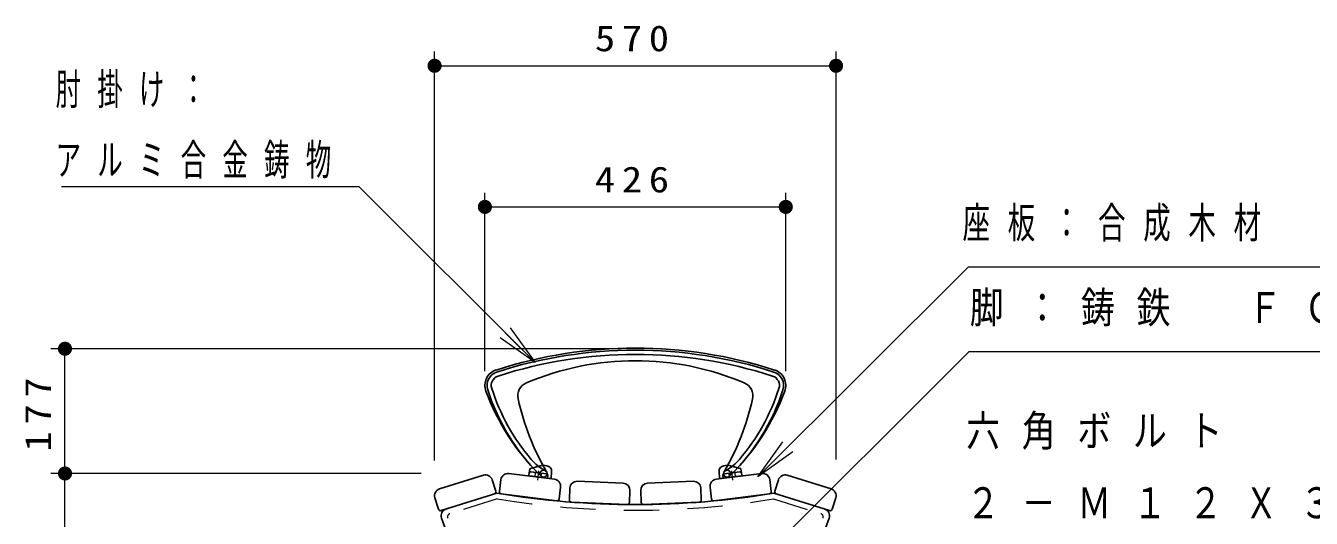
# Model space of a CAD drawing. Units: millimetres on the paper, scale 1:20. Extents: x -365 to 0, y 0 to 257.
# Drawn here: x -148.2 to -57.2, y 132.6 to 167.5 of the extents above; entities that cross this region are included whole.
import ezdxf

# ---------------------------------------------------------------- set-up
doc = ezdxf.new("R2010")
doc.units = ezdxf.units.MM
doc.linetypes.add('USER1', pattern=[4.5, 2.5, -2])
doc.linetypes.add('USER2', pattern=[6, 3, -1, 1, -1])
doc.layers.add('LY_1', color=7, linetype='Continuous', lineweight=25)
doc.styles.add('ＭＳ ゴシック', font='')
doc.styles.get('ＭＳ ゴシック').set_extended_font_data('MS Gothic')

# ---------------------------------------------------------------- blocks, each defined once
blk = doc.blocks.new('filled_dot')
at = {"color": 0, "linetype": 'Continuous', "lineweight": -2, "const_width": 1.25}
blk.add_lwpolyline([(-0.625, 0, 1), (0.625, 0, 1)], format="xyb", close=True, dxfattribs=at)

msp = doc.modelspace()

# ---------------------------------------------------------------- linework, layer by layer
at = {"layer": 'LY_1', "lineweight": 13}
for p, q in [((-119.242, 136.665), (-119.242, 165.639)), ((-90.821, 136.732), (-90.821, 165.639)), ((-119.242, 164.639), (-90.821, 164.639)), ((-115.681, 142.989), (-115.681, 155.639)), ((-94.381, 142.989), (-94.381, 155.639)), ((-115.681, 154.639), (-94.381, 154.639)), ((-112.123, 143.604), (-114.244, 145.725)), ((-113.891, 146.079), (-112.123, 143.604)), ((-112.123, 143.604), (-114.598, 145.372)), ((-106.031, 144.589), (-146.406, 144.589)), ((-145.406, 135.75), (-145.406, 144.589)), ((-96.367, 135.515), (-94.595, 137.987)), ((-96.367, 135.515), (-94.242, 137.633)), ((-93.889, 137.279), (-96.367, 135.515)), ((-120.195, 135.75), (-146.406, 135.75)), ((-145.406, 116.353), (-145.406, 135.75))]:
    msp.add_line(p, q, dxfattribs=at)
at = {"layer": 'LY_1', "color": 4}
for p, q in [((-118.891, 134.658), (-115.788, 135.626)), ((-113.982, 135.746), (-110.758, 135.338)), ((-99.304, 135.338), (-96.08, 135.746)), ((-94.275, 135.626), (-91.173, 134.658)), ((-115.162, 135.297), (-114.909, 134.486)), ((-114.541, 135.313), (-114.648, 134.47)), ((-110.325, 134.78), (-110.431, 133.936)), ((-109.66, 134.723), (-109.696, 133.874)), ((-109.139, 135.202), (-105.892, 135.064)), ((-104.17, 135.064), (-100.923, 135.202)), ((-100.402, 134.723), (-100.366, 133.874)), ((-99.738, 134.78), (-99.631, 133.936)), ((-95.521, 135.313), (-95.414, 134.47)), ((-94.901, 135.298), (-95.155, 134.486)), ((-119.219, 134.032), (-118.966, 133.22)), ((-114.831, 134.353), (-118.778, 133.122)), ((-114.518, 134.302), (-110.599, 133.806)), ((-105.414, 134.543), (-105.45, 133.694)), ((-104.648, 134.543), (-104.612, 133.694)), ((-99.463, 133.806), (-95.544, 134.302)), ((-95.231, 134.353), (-91.285, 133.122)), ((-90.844, 134.032), (-91.097, 133.221)), ((-109.553, 133.718), (-105.606, 133.55)), ((-104.456, 133.55), (-100.51, 133.718)), ((-118.754, 132.59), (-118.504, 131.865)), ((-91.308, 132.59), (-91.558, 131.865))]:
    msp.add_line(p, q, dxfattribs=at)
at = {"layer": 'LY_1'}
for p, q in [((-112.577, 135.634), (-112.498, 136.073)), ((-112.462, 136.112), (-111.675, 136.32)), ((-112.439, 135.866), (-111.313, 135.724)), ((-111.306, 136.302), (-111.523, 136.33)), ((-111.245, 135.413), (-111.226, 135.615)), ((-110.99, 135.433), (-110.958, 135.876)), ((-99.072, 135.433), (-99.105, 135.876)), ((-98.818, 135.413), (-98.836, 135.615)), ((-98.756, 136.302), (-98.54, 136.33)), ((-97.623, 135.866), (-98.749, 135.724)), ((-97.6, 136.112), (-98.388, 136.32)), ((-97.485, 135.634), (-97.564, 136.073)), ((-111.046, 135.387), (-112.535, 135.576)), ((-99.016, 135.387), (-97.528, 135.576))]:
    msp.add_line(p, q, dxfattribs=at)
at = {"layer": 'LY_1', "linetype": 'USER1', "lineweight": 13}
for p, q in [((-112.112, 135.522), (-112.1, 135.823)), ((-111.717, 135.472), (-111.654, 135.767)), ((-98.345, 135.472), (-98.409, 135.767)), ((-97.951, 135.522), (-97.962, 135.823)), ((-114.803, 133.943), (-118.163, 132.895)), ((-95.26, 133.943), (-91.899, 132.895))]:
    msp.add_line(p, q, dxfattribs=at)
at = {"layer": 'LY_1', "linetype": 'USER2', "lineweight": 13}
for p, q in [((-111.941, 135.286), (-111.857, 135.949)), ((-98.121, 135.286), (-98.205, 135.949))]:
    msp.add_line(p, q, dxfattribs=at)
at = {"layer": 'LY_1', "lineweight": 13}
for points in [[(-112.123, 143.604), (-124.58, 156.061), (-145.655, 156.061)], [(-96.367, 135.515), (-81.445, 150.395), (-42.419, 150.395)], [(-96.387, 129.412), (-81.389, 144.388), (-47.825, 144.388)]]:
    msp.add_lwpolyline(points, dxfattribs=at)
at = {"layer": 'LY_1', "color": 4}
for centre in [(-111.531, 135.739), (-98.531, 135.739)]:
    msp.add_circle(centre, 0.25, dxfattribs=at)
for centre, radius, start, end in [((-105.031, 112.655), 31.983, 72.05475, 107.94525), ((-105.031, 112.655), 31.833, 72.05475, 107.94525), ((-105.031, 112.655), 31.533, 72.05475, 107.94525), ((-114.531, 141.989), 1.15, 107.94525, 200.35039), ((-114.531, 141.989), 1, 107.94525, 197.79469), ((-105.031, 123.97), 19.768, 67.03158, 112.96842), ((-95.531, 141.989), 1, 342.20531, 72.05475), ((-95.531, 141.989), 1.15, 339.64961, 72.05475), ((-114.531, 141.989), 0.7, 107.94525, 197.79469), ((-112.355, 141.251), 1, 112.96842, 192.69072), ((-97.707, 141.251), 1, 347.30928, 67.03158), ((-95.531, 141.989), 0.7, 342.20531, 72.05475), ((-100.139, 147.327), 16.5, 200.35039, 224.94388), ((-101.201, 146.267), 15, 197.79469, 225.54466), ((-101.201, 146.267), 14.7, 197.79469, 220.40139), ((-108.861, 146.267), 15, 314.45534, 342.20531), ((-109.923, 147.327), 16.5, 315.05612, 339.64961), ((-108.861, 146.267), 14.7, 319.59861, 342.20531), ((-95.283, 145.095), 18.5, 192.69072, 209.93504), ((-114.78, 145.095), 18.5, 330.06496, 347.30928), ((-109.92, 138.846), 3.25, 220.40139, 242.59861), ((-100.142, 138.846), 3.25, 297.40139, 319.59861), ((-115.639, 135.149), 0.5, 17.32546, 107.32544), ((-114.045, 135.25), 0.5, 82.78899, 172.78896), ((-96.017, 135.25), 0.5, 7.21099, 97.21098), ((-94.424, 135.149), 0.5, 72.67454, 162.67452), ((-110.821, 134.842), 0.5, 352.789, 82.78899), ((-109.161, 134.702), 0.5, 87.56445, 177.56443), ((-105.913, 134.564), 0.5, 357.56447, 87.56445), ((-104.149, 134.564), 0.5, 92.43548, 182.43546), ((-100.902, 134.702), 0.5, 2.4355, 92.43548), ((-99.241, 134.842), 0.5, 97.21098, 187.21095), ((-118.742, 134.181), 0.5, 107.32544, 197.32542), ((-115.052, 134.441), 0.15, 287.32548, 17.32546), ((-105.031, 193.547), 60, 260.59955, 279.40046), ((-114.499, 134.451), 0.15, 172.78896, 262.78902), ((-110.58, 133.955), 0.15, 262.78902, 352.789), ((-109.546, 133.868), 0.15, 177.56443, 267.56446), ((-100.516, 133.868), 0.15, 272.43551, 2.4355), ((-99.482, 133.955), 0.15, 187.21097, 277.21101), ((-95.563, 134.451), 0.15, 277.21101, 7.21099), ((-95.011, 134.442), 0.15, 162.67452, 252.67454), ((-91.321, 134.181), 0.5, 342.67455, 72.67454), ((-118.823, 133.265), 0.15, 197.32544, 287.32548), ((-118.281, 132.753), 0.5, 107.3255, 199.02562), ((-105.6, 133.7), 0.15, 267.56449, 357.56447), ((-104.462, 133.7), 0.15, 182.43548, 272.43551), ((-91.781, 132.753), 0.5, 340.97434, 72.67447), ((-91.24, 133.265), 0.15, 252.67457, 342.67455)]:
    msp.add_arc(centre, radius, start, end, dxfattribs=at)
at = {"layer": 'LY_1'}
for centre, radius, start, end in [((-112.528, 135.625), 0.05, 169.78763, 262.78763), ((-112.452, 135.767), 0.1, 82.78763, 169.78763), ((-112.449, 136.064), 0.05, 104.75792, 169.78763), ((-111.573, 135.933), 0.4, 82.78763, 104.75792), ((-111.326, 135.624), 0.1, 354.78763, 82.78762), ((-111.357, 135.906), 0.4, 355.78763, 82.78763), ((-98.706, 135.906), 0.4, 97.21237, 184.21237), ((-98.736, 135.624), 0.1, 97.21237, 185.21237), ((-98.489, 135.933), 0.4, 75.24208, 97.21237), ((-97.61, 135.767), 0.1, 10.21237, 97.21237), ((-97.613, 136.064), 0.05, 10.21237, 75.24208), ((-97.534, 135.625), 0.05, 277.21237, 10.21237), ((-111.04, 135.437), 0.05, 262.78763, 355.78763), ((-99.022, 135.437), 0.05, 184.21237, 277.21237)]:
    msp.add_arc(centre, radius, start, end, dxfattribs=at)
at = {"layer": 'LY_1', "linetype": 'USER1', "lineweight": 13}
for centre, radius, start, end in [((-105.031, 193.547), 60.4, 260.68982, 279.31016), ((-118.089, 132.656), 0.25, 107.32555, 199.02551), ((-91.973, 132.656), 0.25, 340.97445, 72.67442)]:
    msp.add_arc(centre, radius, start, end, dxfattribs=at)

# ---------------------------------------------------------------- block references
at = {"layer": 'LY_1', "lineweight": 13, "xscale": 0.4, "yscale": 0.4}
for p in [(-119.242, 164.639), (-115.681, 154.639)]:
    msp.add_blockref('filled_dot', p, dxfattribs=at)
for p, rotation in [((-90.821, 164.639), 180), ((-94.381, 154.639), 180), ((-145.406, 144.589), 270), ((-145.406, 135.75), 270), ((-145.406, 135.75), 90)]:
    msp.add_blockref('filled_dot', p, dxfattribs=dict(at, rotation=rotation))

# ---------------------------------------------------------------- texts
at = {"layer": 'LY_1', "style": 'ＭＳ ゴシック'}
for s, insert, char_height, attachment_point in [('\\T1.33;\\W1.15;570', (-105.032, 165.639), 1.833, 8), ('\\T1.64;\\W0.6;肘掛け：', (-146.071, 162.861), 2.199, 4), ('\\T1.64;\\W0.6;アルミ合金鋳物', (-146.071, 157.861), 2.199, 4), ('\\T1.33;\\W1.15;426', (-105.031, 155.639), 1.833, 8), ('\\T1.64;\\W0.65;座板：合成木材\u3000８５Ｘ３０', (-81.869, 153.395), 2.199, 4), ('\\T1.64;\\W0.8;脚：鋳鉄\u3000ＦＣ\u3000２００', (-81.354, 147.388), 2.199, 4), ('\\T1.64;\\W0.8;六角ボルト', (-81.611, 138.655), 2.199, 4), ('\\T1.64;\\W0.8;２－Ｍ１２Ｘ３５Ｌ\u3000ＳＵＳ', (-81.611, 133.655), 2.199, 4)]:
    msp.add_mtext(s, dxfattribs=dict(at, insert=insert, char_height=char_height, attachment_point=attachment_point))
at = {"layer": 'LY_1', "insert": (-146.406, 140.169), "char_height": 1.833, "attachment_point": 8, "rotation": 90, "style": 'ＭＳ ゴシック'}
msp.add_mtext('\\T1.33;\\W1.15;177', dxfattribs=at)

doc.saveas('drawing.dxf')
